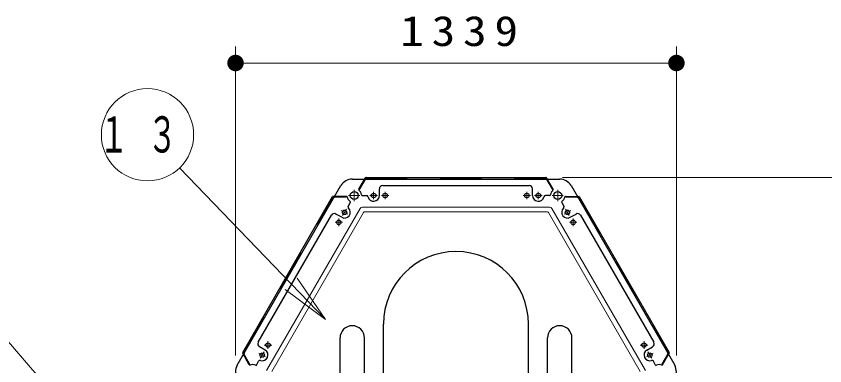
# Model space of a CAD drawing. Units: millimetres on the paper, scale 1:50. Extents: x -385 to 420, y 0 to 267.
# Drawn here: x -337.61 to -288.5, y 78.91 to 100.12 of the extents above; entities that cross this region are included whole.
import ezdxf

# ---------------------------------------------------------------- set-up
doc = ezdxf.new("R2010")
doc.units = ezdxf.units.MM
doc.linetypes.add('USER1', pattern=[4.5, 2.5, -2])
doc.linetypes.add('USER2', pattern=[6, 3, -1, 1, -1])
doc.layers.add('1_50', color=7, linetype='Continuous', lineweight=25)
doc.styles.add('ＭＳ ゴシック', font='')
doc.styles.get('ＭＳ ゴシック').set_extended_font_data('MS Gothic')

# ---------------------------------------------------------------- blocks, each defined once
blk = doc.blocks.new('filled_dot')
at = {"color": 0, "linetype": 'Continuous', "lineweight": -2, "const_width": 1.25}
blk.add_lwpolyline([(-0.625, 0, 1), (0.625, 0, 1)], format="xyb", close=True, dxfattribs=at)

msp = doc.modelspace()

# ---------------------------------------------------------------- linework, layer by layer
at = {"layer": '1_50', "lineweight": 13}
for p, q in [((-324.287, 79.538), (-324.287, 98.278)), ((-297.515, 79.538), (-297.515, 98.278)), ((-324.287, 97.278), (-297.515, 97.278)), ((-318.821, 81.714), (-327.689, 90.91)), ((-304.439, 90.338), (-268.187, 90.338)), ((-320.544, 84.221), (-318.821, 81.714)), ((-333.696, 75.298), (-340.791, 83.496)), ((-318.821, 81.714), (-321.264, 83.527)), ((-318.821, 81.714), (-320.904, 83.874))]:
    msp.add_line(p, q, dxfattribs=at)
at = {"layer": '1_50', "color": 131}
for p, q in [((-317.194, 90.238), (-304.608, 90.238)), ((-324.18, 78.938), (-317.887, 89.838)), ((-303.915, 89.838), (-297.622, 78.938))]:
    msp.add_line(p, q, dxfattribs=at)
at = {"layer": '1_50', "color": 190}
for p, q in [((-316.8, 89.621), (-316.397, 90.318)), ((-316.359, 90.232), (-316.424, 90.232)), ((-316.363, 90.338), (-305.439, 90.338)), ((-316.299, 90.292), (-316.299, 90.338)), ((-305.503, 90.292), (-305.503, 90.338)), ((-305.443, 90.232), (-305.378, 90.232)), ((-305.002, 89.621), (-305.405, 90.318)), ((-315.551, 89.238), (-315.551, 89.638)), ((-315.351, 89.838), (-306.451, 89.838)), ((-306.251, 89.238), (-306.251, 89.638)), ((-323.851, 79.708), (-318.389, 89.168)), ((-318.381, 89.09), (-318.421, 89.113)), ((-317.55, 89.188), (-318.355, 89.188)), ((-318.299, 89.112), (-318.267, 89.168)), ((-316.6, 89.238), (-316.34, 89.238)), ((-305.202, 89.238), (-305.462, 89.238)), ((-304.252, 89.188), (-303.447, 89.188)), ((-303.503, 89.112), (-303.535, 89.168)), ((-303.421, 89.09), (-303.381, 89.113)), ((-303.413, 89.168), (-297.951, 79.708)), ((-317.318, 88.824), (-317.448, 88.598)), ((-304.484, 88.824), (-304.354, 88.598)), ((-322.912, 80.334), (-318.462, 88.042)), ((-317.842, 87.915), (-318.189, 88.115)), ((-303.959, 87.915), (-303.613, 88.115)), ((-303.34, 88.042), (-298.89, 80.334)), ((-315.301, 69.838), (-315.301, 81.438)), ((-306.501, 69.838), (-306.501, 81.438)), ((-317.941, 76.478), (-317.941, 80.598)), ((-316.461, 76.478), (-316.461, 80.598)), ((-305.341, 76.478), (-305.341, 80.598)), ((-303.861, 76.478), (-303.861, 80.598)), ((-322.492, 79.861), (-322.839, 80.061)), ((-299.309, 79.861), (-298.963, 80.061)), ((-323.449, 78.971), (-323.851, 79.668)), ((-323.779, 79.74), (-323.819, 79.763)), ((-323.757, 79.658), (-323.79, 79.602)), ((-298.353, 78.971), (-297.951, 79.668)), ((-298.044, 79.658), (-298.012, 79.602)), ((-298.023, 79.74), (-297.983, 79.763)), ((-323.017, 78.952), (-322.887, 79.178)), ((-298.785, 78.952), (-298.915, 79.178))]:
    msp.add_line(p, q, dxfattribs=at)
at = {"layer": '1_50', "color": 190, "linetype": 'USER1', "lineweight": 13}
for p, q in [((-316.759, 89.599), (-316.359, 90.292)), ((-316.359, 90.292), (-305.443, 90.292)), ((-305.043, 89.599), (-305.443, 90.292)), ((-316.759, 89.599), (-316.799, 89.622)), ((-305.043, 89.599), (-305.003, 89.622)), ((-323.809, 79.688), (-318.351, 89.142)), ((-317.551, 89.142), (-318.351, 89.142)), ((-317.551, 89.142), (-317.551, 89.188)), ((-304.251, 89.142), (-304.251, 89.188)), ((-304.251, 89.142), (-303.451, 89.142)), ((-303.451, 89.142), (-297.993, 79.688)), ((-323.409, 78.995), (-323.809, 79.688)), ((-298.393, 78.995), (-297.993, 79.688)), ((-323.409, 78.995), (-323.449, 78.972)), ((-298.393, 78.995), (-298.353, 78.972))]:
    msp.add_line(p, q, dxfattribs=at)
at = {"layer": '1_50', "linetype": 'USER2', "lineweight": 13}
for p, q in [((-317.079, 89.578), (-317.079, 88.898)), ((-304.723, 89.578), (-304.723, 88.898)), ((-316.739, 89.238), (-317.419, 89.238)), ((-304.383, 89.238), (-305.063, 89.238))]:
    msp.add_line(p, q, dxfattribs=at)
at = {"layer": '1_50', "color": 2, "linetype": 'USER2', "lineweight": 13}
for p, q in [((-315.901, 89.468), (-315.901, 89.008)), ((-315.201, 89.468), (-315.201, 89.008)), ((-306.601, 89.468), (-306.601, 89.008)), ((-305.901, 89.468), (-305.901, 89.008)), ((-315.671, 89.238), (-316.131, 89.238)), ((-314.971, 89.238), (-315.431, 89.238)), ((-306.371, 89.238), (-306.831, 89.238)), ((-305.671, 89.238), (-306.131, 89.238)), ((-317.552, 88.417), (-317.782, 88.019)), ((-304.019, 88.019), (-304.249, 88.417)), ((-317.867, 88.333), (-317.468, 88.103)), ((-303.935, 88.333), (-304.334, 88.103)), ((-317.787, 87.612), (-318.247, 87.612)), ((-318.017, 87.842), (-318.017, 87.382)), ((-304.014, 87.612), (-303.554, 87.612)), ((-303.784, 87.842), (-303.784, 87.382)), ((-322.087, 80.164), (-322.547, 80.164)), ((-322.317, 80.394), (-322.317, 79.934)), ((-299.714, 80.164), (-299.254, 80.164)), ((-299.484, 80.394), (-299.484, 79.934)), ((-322.867, 79.673), (-322.468, 79.443)), ((-322.552, 79.757), (-322.782, 79.359)), ((-298.935, 79.673), (-299.334, 79.443)), ((-299.019, 79.359), (-299.249, 79.757))]:
    msp.add_line(p, q, dxfattribs=at)
at = {"layer": '1_50', "color": 131, "lineweight": 13}
for p, q in [((-322.402, 78.618), (-316.721, 88.458)), ((-316.582, 88.538), (-305.22, 88.538)), ((-305.081, 88.458), (-299.4, 78.618)), ((-322.084, 78.568), (-316.519, 88.208)), ((-316.467, 88.238), (-305.335, 88.238)), ((-305.283, 88.208), (-299.718, 78.568))]:
    msp.add_line(p, q, dxfattribs=at)
at = {"layer": '1_50', "lineweight": 13}
msp.add_circle((-329.632, 92.925), 2.8, dxfattribs=at)
at = {"layer": '1_50', "color": 131}
for centre in [(-317.079, 89.238), (-304.723, 89.238)]:
    msp.add_circle(centre, 0.24, dxfattribs=at)
at = {"layer": '1_50', "color": 2}
for centre in [(-315.901, 89.238), (-315.201, 89.238), (-306.601, 89.238), (-305.901, 89.238), (-317.667, 88.218), (-304.134, 88.218), (-318.017, 87.612), (-303.784, 87.612), (-322.317, 80.164), (-299.484, 80.164), (-322.667, 79.558), (-299.134, 79.558)]:
    msp.add_circle(centre, 0.135, dxfattribs=at)
at = {"layer": '1_50', "color": 131}
for centre, start, end in [((-317.194, 89.438), 90, 150), ((-304.608, 89.438), 30, 90), ((-323.487, 78.538), 150, 210), ((-298.315, 78.538), 330, 30)]:
    msp.add_arc(centre, 0.8, start, end, dxfattribs=at)
at = {"layer": '1_50', "color": 190}
for centre, radius, start, end in [((-316.424, 90.192), 0.04, 90, 150), ((-316.363, 90.298), 0.04, 90, 150), ((-316.359, 90.292), 0.06, 270, 0), ((-305.443, 90.292), 0.06, 180, 270), ((-305.439, 90.298), 0.04, 30, 90), ((-305.378, 90.192), 0.04, 30, 90), ((-316.765, 89.601), 0.04, 150, 229.1931), ((-317.079, 89.238), 0.44, 4.7802, 49.1931), ((-315.351, 89.638), 0.2, 90, 180), ((-306.451, 89.638), 0.2, 0, 90), ((-304.723, 89.238), 0.44, 130.8069, 175.2198), ((-305.037, 89.601), 0.04, 310.8069, 30), ((-318.355, 89.148), 0.04, 90, 150), ((-318.351, 89.142), 0.06, 240, 330), ((-318.232, 89.148), 0.04, 90, 150), ((-317.55, 89.148), 0.04, 10.8069, 90), ((-317.079, 89.238), 0.44, 190.8069, 235.2198), ((-317.352, 88.844), 0.04, 330, 55.2198), ((-316.6, 89.278), 0.04, 184.7802, 270), ((-316.34, 89.138), 0.1, 12.8396, 90), ((-315.901, 89.238), 0.35, 192.8396, 0), ((-305.901, 89.238), 0.35, 180, 347.1604), ((-305.462, 89.138), 0.1, 90, 167.1604), ((-305.202, 89.278), 0.04, 270, 355.2198), ((-304.449, 88.844), 0.04, 124.7802, 210), ((-304.723, 89.238), 0.44, 304.7802, 349.1931), ((-304.252, 89.148), 0.04, 90, 169.1931), ((-303.57, 89.148), 0.04, 30, 90), ((-303.451, 89.142), 0.06, 210, 300), ((-303.447, 89.148), 0.04, 30, 90), ((-317.667, 88.218), 0.35, 240, 47.1604), ((-317.361, 88.548), 0.1, 150, 227.1604), ((-304.134, 88.218), 0.35, 132.8396, 300), ((-304.44, 88.548), 0.1, 312.8396, 30), ((-318.289, 87.942), 0.2, 60, 150), ((-303.513, 87.942), 0.2, 30, 120), ((-310.901, 81.438), 4.4, 0, 180), ((-317.201, 80.598), 0.74, 0, 180), ((-304.601, 80.598), 0.74, 0, 180), ((-322.739, 80.234), 0.2, 150, 240), ((-299.063, 80.234), 0.2, 300, 30), ((-323.816, 79.688), 0.04, 150, 210), ((-323.755, 79.582), 0.04, 150, 210), ((-323.809, 79.688), 0.06, 330, 60), ((-322.667, 79.558), 0.35, 252.8396, 60), ((-299.134, 79.558), 0.35, 120, 287.1604), ((-297.993, 79.688), 0.06, 120, 210), ((-298.047, 79.582), 0.04, 330, 30), ((-297.986, 79.688), 0.04, 330, 30), ((-322.8, 79.128), 0.1, 72.8396, 150), ((-299.002, 79.128), 0.1, 30, 107.1604), ((-323.414, 78.991), 0.04, 210, 289.1931), ((-323.256, 78.538), 0.44, 64.7802, 109.1931), ((-323.052, 78.972), 0.04, 244.7802, 330), ((-298.75, 78.972), 0.04, 210, 295.2198), ((-298.546, 78.538), 0.44, 70.8069, 115.2198), ((-298.388, 78.991), 0.04, 250.8069, 330)]:
    msp.add_arc(centre, radius, start, end, dxfattribs=at)
at = {"layer": '1_50', "color": 131, "lineweight": 13}
for centre, radius, start, end in [((-316.582, 88.378), 0.16, 90, 150), ((-305.22, 88.378), 0.16, 30, 90), ((-316.467, 88.178), 0.06, 90, 150), ((-305.335, 88.178), 0.06, 30, 90)]:
    msp.add_arc(centre, radius, start, end, dxfattribs=at)

# ---------------------------------------------------------------- block references
at = {"layer": '1_50', "lineweight": 13, "xscale": 0.4, "yscale": 0.4}
msp.add_blockref('filled_dot', (-324.287, 97.278), dxfattribs=at)
at = {"layer": '1_50', "lineweight": 13, "xscale": 0.4, "yscale": 0.4, "rotation": 180}
msp.add_blockref('filled_dot', (-297.515, 97.278), dxfattribs=at)

# ---------------------------------------------------------------- texts
at = {"layer": '1_50', "style": 'ＭＳ ゴシック'}
for s, insert, char_height, attachment_point in [('\\T1.33;\\W1.15;1339', (-310.473, 98.278), 1.833, 8), ('\\T1.64;\\W0.6;１３', (-329.632, 92.925), 2.199, 5)]:
    msp.add_mtext(s, dxfattribs=dict(at, insert=insert, char_height=char_height, attachment_point=attachment_point))

doc.saveas('drawing.dxf')
